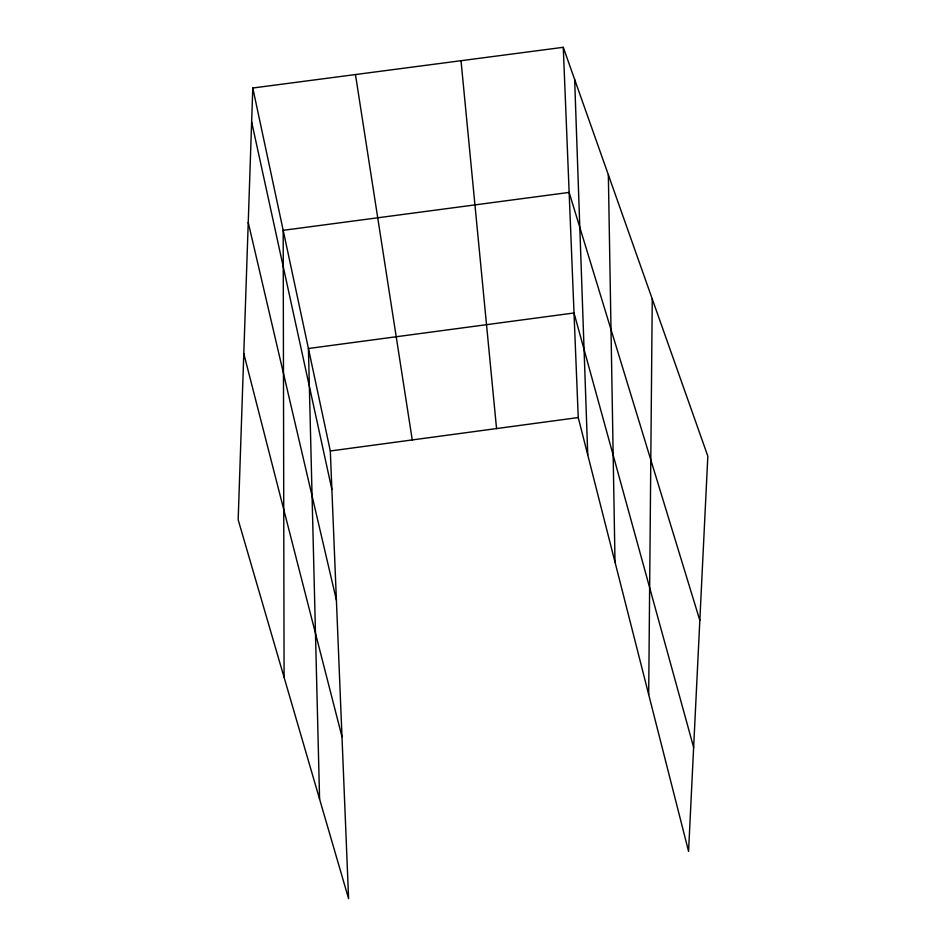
<?xml version="1.0" encoding="UTF-8"?>
<svg xmlns="http://www.w3.org/2000/svg" width="946" height="946" viewBox="0 0 946 946"><rect width="100%" height="100%" fill="white"/><g stroke="black" fill="none" stroke-linecap="round" stroke-linejoin="round"><path stroke-width="1.42" d="M648.684 694.518L652.255 298.983M252.795 88.013L238.167 519.756L348.601 898.7L330.308 450.982L252.795 88.013L563.272 47.3L707.833 456.173L688.57 851.365L578.243 417.553L563.272 47.3M330.308 450.982L578.243 417.553M699.827 620.375L569.137 192.416L283.185 230.327L284.084 677.324M693.643 747.411L574.021 312.972L308.42 348.506L319.582 799.122M243.796 353.615L341.979 736.733M248.242 222.499L336.398 600.083M251.648 121.939L331.88 489.496M355.46 74.557L412.255 439.937M461.021 60.71L496.555 428.573M574.648 79.476L587.75 454.896M608.349 174.797L615.006 562.101"/></g></svg>
